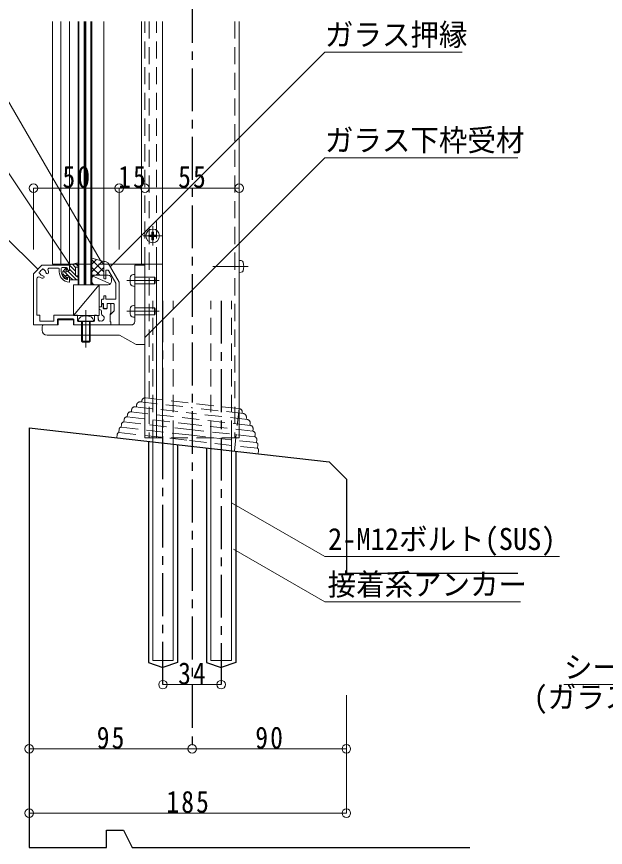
# Model space of a CAD drawing. Units: millimetres at full size, sheet at 1:5. Extents: x -1050 to 1050, y -742 to 742.
# Drawn here: x -682.4 to -338.9, y -469.3 to 15.7 of the extents above; entities that cross this region are included whole.
import ezdxf
from ezdxf.enums import TextEntityAlignment as Align

# ---------------------------------------------------------------- set-up
doc = ezdxf.new("R2010")
doc.units = ezdxf.units.MM
doc.header["$LTSCALE"] = 5
doc.linetypes.add('CHAIN1', pattern=[8, 5, -1, 1, -1])
doc.linetypes.add('DASHED2', pattern=[3, 2, -1])
doc.layers.add('0-0_通り芯', color=7, linetype='CHAIN1')
doc.layers.add('0-1_躯体', color=134, linetype='Continuous')
for name, color, linetype, lineweight in [('0-3_寸法', 54, 'Continuous', 20), ('0-4_手摺部材', 92, 'Continuous', 20), ('0-7_ガラス', 6, 'Continuous', 20), ('0-8_その他', 11, 'Continuous', 20), ('0-9_文字', 3, 'Continuous', 20), ('0-A_支柱', 6, 'Continuous', 20), ('0-B_足元', 4, 'Continuous', 20)]:
    doc.layers.add(name, color=color, linetype=linetype, lineweight=lineweight)
doc.styles.add('ＭＳ ゴシック', font='')
doc.styles.get('ＭＳ ゴシック').set_extended_font_data('MS Gothic')

# ---------------------------------------------------------------- blocks, each defined once
blk = doc.blocks.new('dimension_origin')
at = {"color": 0, "linetype": 'Continuous', "lineweight": -2}
blk.add_circle((0, 0), 1.25, dxfattribs=at)

msp = doc.modelspace()

# ---------------------------------------------------------------- linework, layer by layer
at = {"layer": '0-0_通り芯'}
for p, q in [((-580, 505.456), (-580, -411.793)), ((-597, -374.293), (-597, -150.15)), ((-563, -150.15), (-563, -374.293))]:
    msp.add_line(p, q, dxfattribs=at)
at = {"layer": '0-1_躯体'}
for p, q in [((-605.5, -232.236), (-605.5, -361.345)), ((-588.5, -234.179), (-588.5, -361.345)), ((-571.5, -236.121), (-571.5, -361.345)), ((-554.5, -238.064), (-554.5, -361.345)), ((-605.5, -361.345), (-597, -364.293)), ((-588.5, -361.345), (-597, -364.293)), ((-571.5, -361.345), (-563, -364.293)), ((-554.5, -361.345), (-563, -364.293))]:
    msp.add_line(p, q, dxfattribs=at)
for points in [[(-675, -224.293), (-675, -469.293), (-630, -469.293), (-630, -459.293), (-620, -459.293), (-615, -469.293), (-417.877, -469.293)], [(-675, -224.293), (-500, -244.293), (-490, -254.293), (-490, -309.293), (-390, -309.293)]]:
    msp.add_lwpolyline(points, dxfattribs=at)
at = {"layer": '0-3_寸法'}
for p, q in [((-672.5, -84.422), (-672.5, -120.245)), ((-672.5, -84.422), (-622.5, -84.422)), ((-622.5, -84.422), (-622.5, -120.245)), ((-622.5, -84.422), (-607.5, -84.422)), ((-607.5, -84.422), (-552.5, -84.422)), ((-597, -374.293), (-563, -374.293)), ((-490, -380.459), (-490, -449.293)), ((-675, -411.793), (-580, -411.793)), ((-580, -411.793), (-490, -411.793)), ((-675, -449.293), (-490, -449.293))]:
    msp.add_line(p, q, dxfattribs=at)
at = {"layer": '0-4_手摺部材'}
for p, q in [((-661.5, 12.971), (-661.5, -128.793)), ((-656.491, 12.971), (-656.491, -128.793)), ((-651.5, 12.971), (-651.5, -128.793)), ((-631.5, 12.971), (-631.5, -128.793)), ((-609.5, 12.971), (-609.5, -128.793)), ((-597.2, -230.15), (-597.2, 12.971)), ((-602.6, -110.043), (-603.4, -110.043)), ((-605.25, -111.893), (-605.25, -112.693)), ((-667.588, -129.381), (-672.412, -134.205)), ((-651.8, -129.293), (-667.376, -129.293)), ((-661.5, -128.793), (-649.568, -128.793)), ((-655.8, -130.793), (-653.2, -130.793)), ((-651.5, -129.593), (-651.5, -131.993)), ((-631.5, -127.593), (-631.5, -136.993)), ((-631.2, -127.293), (-630.655, -127.293)), ((-628.923, -128.293), (-622.54, -139.348)), ((-628.634, -128.793), (-597.2, -128.793)), ((-613.5, -129.593), (-613.5, -162.293)), ((-607.8, -129.293), (-613.2, -129.293)), ((-607.5, -175.493), (-607.5, -129.593)), ((-672.5, -163.993), (-672.5, -134.417)), ((-663.105, -131.093), (-658, -131.093)), ((-657.5, -131.593), (-657.5, -133.293)), ((-656.3, -131.293), (-656.3, -133.293)), ((-652.7, -131.293), (-652.7, -131.993)), ((-652.4, -132.293), (-651.8, -132.293)), ((-630.3, -136.993), (-630.3, -132.593)), ((-630, -132.293), (-629.096, -132.293)), ((-624.54, -139.884), (-628.836, -132.443)), ((-670.5, -137.23), (-670.5, -158.293)), ((-652.7, -137.536), (-652.7, -136.593)), ((-652.4, -136.293), (-651.8, -136.293)), ((-651.5, -138.985), (-651.5, -136.593)), ((-631.2, -137.293), (-630.6, -137.293)), ((-624.5, -148.993), (-624.5, -140.034)), ((-622.5, -163.993), (-622.5, -139.498)), ((-603.356, -136.293), (-602, -136.293)), ((-603.356, -140.293), (-602, -140.293)), ((-602, -136.293), (-602, -140.293)), ((-602, -136.293), (-601.5, -136.793)), ((-602, -140.293), (-601.5, -139.793)), ((-601.5, -136.793), (-601.5, -139.793)), ((-632.8, -149.593), (-632.8, -151.493)), ((-632.5, -149.293), (-631.8, -149.293)), ((-631.5, -148.993), (-631.5, -147.593)), ((-631.2, -147.293), (-630.6, -147.293)), ((-630.3, -147.593), (-630.3, -148.993)), ((-630, -149.293), (-624.8, -149.293)), ((-634.3, -154.093), (-634.3, -154.993)), ((-634, -153.793), (-633.1, -153.793)), ((-632.8, -152.293), (-632.8, -153.493)), ((-632.5, -151.793), (-631.9, -151.793)), ((-632.5, -151.993), (-632.178, -151.993)), ((-631.879, -152.27), (-631.801, -153.281)), ((-631.8, -153.304), (-631.8, -154.493)), ((-631.6, -152.093), (-631.6, -154.293)), ((-631.5, -154.793), (-629.9, -154.793)), ((-631.3, -154.593), (-629.9, -154.593)), ((-629.6, -152.093), (-629.6, -154.493)), ((-629.6, -154.293), (-629.6, -152.093)), ((-629.3, -151.793), (-627.8, -151.793)), ((-629.3, -151.793), (-625.8, -151.793)), ((-627.5, -157.493), (-627.5, -152.093)), ((-625.5, -155.969), (-625.5, -152.093)), ((-603.356, -154.293), (-602, -154.293)), ((-602, -154.293), (-602, -158.293)), ((-602, -154.293), (-601.5, -154.793)), ((-601.5, -154.793), (-601.5, -157.793)), ((-670.2, -158.593), (-669.1, -158.593)), ((-668.8, -158.893), (-668.8, -161.793)), ((-660.7, -158.893), (-660.7, -161.793)), ((-660.4, -158.593), (-647.1, -158.593)), ((-646.8, -158.893), (-646.8, -161.793)), ((-637, -158.893), (-637, -161.793)), ((-636.7, -158.593), (-635.75, -158.593)), ((-634.75, -159.593), (-634.75, -160.293)), ((-634, -155.293), (-633.8, -155.293)), ((-632.8, -156.293), (-632.8, -157.819)), ((-627.8, -158.013), (-627.8, -162.083)), ((-627.8, -162.069), (-627.8, -158.393)), ((-625.588, -156.181), (-627.429, -158.022)), ((-603.356, -158.293), (-602, -158.293)), ((-602, -158.293), (-601.5, -157.793)), ((-672.2, -164.293), (-658.8, -164.293)), ((-668.5, -162.093), (-661, -162.093)), ((-658.5, -164.293), (-666.5, -164.293)), ((-658.5, -161.093), (-658.5, -163.993)), ((-658.2, -160.793), (-649.3, -160.793)), ((-658.2, -161.593), (-658.2, -163.993)), ((-649.5, -161.293), (-657.9, -161.293)), ((-649.2, -163.993), (-649.2, -161.593)), ((-649, -161.093), (-649, -163.993)), ((-615.5, -164.293), (-648.9, -164.293)), ((-648.7, -164.293), (-627.8, -164.293)), ((-646.5, -162.093), (-637.3, -162.093)), ((-646.45, -162.293), (-637.45, -162.293)), ((-644.45, -162.293), (-644.45, -173.708)), ((-644.45, -162.293), (-639.45, -162.293)), ((-643.95, -162.293), (-643.95, -173.708)), ((-639.95, -162.293), (-639.95, -173.708)), ((-639.45, -162.293), (-639.45, -173.708)), ((-627.588, -162.405), (-627.712, -162.281)), ((-627.5, -163.993), (-627.5, -162.603)), ((-627.5, -162.617), (-627.5, -163.993)), ((-627.2, -164.293), (-622.8, -164.293)), ((-667.5, -165.293), (-667.5, -167.293)), ((-664.5, -170.293), (-622.577, -170.293)), ((-643.865, -174.293), (-644.45, -173.708)), ((-643.95, -173.708), (-643.865, -174.293)), ((-643.865, -174.293), (-640.035, -174.293)), ((-639.95, -173.708), (-640.035, -174.293)), ((-622.432, -170.33), (-612.568, -175.756)), ((-612.423, -175.793), (-607.8, -175.793))]:
    msp.add_line(p, q, dxfattribs=at)
at = {"layer": '0-4_手摺部材', "linetype": 'CHAIN1'}
for p, q in [((-603, -106.674), (-603, -117.912)), ((-597.381, -112.293), (-608.619, -112.293)), ((-618.017, -138.293), (-599.124, -138.293)), ((-641.95, -155.65), (-641.95, -177.547)), ((-618.017, -156.293), (-599.124, -156.293))]:
    msp.add_line(p, q, dxfattribs=at)
at = {"layer": '0-4_手摺部材', "linetype": 'DASHED2'}
for p, q in [((-649.568, -128.793), (-628.634, -128.793)), ((-613.5, -136.293), (-603.356, -136.293)), ((-613.5, -140.293), (-603.356, -140.293)), ((-613.5, -154.293), (-603.356, -154.293)), ((-613.5, -158.293), (-603.356, -158.293))]:
    msp.add_line(p, q, dxfattribs=at)
at = {"layer": '0-4_手摺部材'}
for points in [[(-602.6, -110.043), (-602.6, -111.893), (-600.75, -111.893), (-600.75, -112.693), (-602.6, -112.693), (-602.6, -114.543), (-603.4, -114.543), (-603.4, -112.693), (-605.25, -112.693)], [(-605.25, -111.893), (-603.4, -111.893), (-603.4, -110.043)], [(-614.261, -141.726), (-613.5, -141.793), (-613.5, -134.793), (-614.261, -134.86)], [(-614.261, -159.726), (-613.5, -159.793), (-613.5, -152.793), (-614.261, -152.86)], [(-640.035, -174.293), (-639.45, -173.708), (-644.45, -173.708)]]:
    msp.add_lwpolyline(points, dxfattribs=at)
msp.add_circle((-603, -112.293), 4, dxfattribs=at)
for centre, radius, start, end in [((-667.376, -129.593), 0.3, 90, 135), ((-655.8, -131.293), 0.5, 90, 180), ((-653.2, -131.293), 0.5, 0, 90), ((-651.8, -129.593), 0.3, 0, 90), ((-631.2, -127.593), 0.3, 90, 180), ((-630.655, -129.293), 2, 30, 90), ((-613.2, -129.593), 0.3, 90, 180), ((-607.8, -129.593), 0.3, 0, 90), ((-672.2, -134.417), 0.3, 135, 180), ((-668.75, -133.793), 0.5, 100.28656, 259.71344), ((-668.893, -133.006), 0.3, 280.28656, 337.4201), ((-668.893, -134.58), 0.3, 22.5799, 79.71344), ((-667, -133.793), 1.75, 112.5799, 157.4201), ((-667, -133.793), 1.75, 202.5799, 267.5424), ((-667.787, -131.9), 0.3, 292.5799, 349.71344), ((-667, -132.043), 0.5, 10.28656, 169.71344), ((-667.107, -136.291), 0.75, 267.5424, 87.5424), ((-666.213, -131.9), 0.3, 190.28656, 247.4201), ((-667, -133.793), 1.75, 2.4576, 67.4201), ((-664.502, -133.686), 0.75, 182.4576, 2.4576), ((-663.105, -132.093), 1, 90, 203.57818), ((-667, -133.793), 3.25, 2.4576, 23.57818), ((-658, -131.593), 0.5, 0, 90), ((-651.5, -133.293), 6, 180, 266.98304), ((-651.5, -133.293), 4.8, 180, 250.52878), ((-652.4, -131.993), 0.3, 180, 270), ((-651.8, -131.993), 0.3, 270, 360), ((-630, -132.593), 0.3, 90, 180), ((-629.096, -132.593), 0.3, 30, 90), ((-614.087, -136.852), 2, 95.0021, 178.93573), ((-669.5, -137.23), 1, 53.96812, 180), ((-667, -133.793), 3.25, 233.96812, 267.5424), ((-653, -137.536), 0.3, 250.52878, 360), ((-652.4, -136.593), 0.3, 90, 180), ((-651.8, -138.985), 0.3, 266.98304, 360), ((-651.8, -136.593), 0.3, 0, 90), ((-631.2, -136.993), 0.3, 180, 270), ((-630.6, -136.993), 0.3, 270, 360), ((-624.8, -140.034), 0.3, 0, 30), ((-622.8, -139.498), 0.3, 0, 30), ((-536.1, -138.293), 80, 178.94141, 181.05859), ((-614.087, -139.734), 2, 181.06338, 264.9979), ((-632.5, -149.593), 0.3, 90, 180), ((-631.8, -148.993), 0.3, 270, 360), ((-631.2, -147.593), 0.3, 90, 180), ((-630.6, -147.593), 0.3, 0, 90), ((-630, -148.993), 0.3, 180, 270), ((-624.8, -148.993), 0.3, 270, 360), ((-634, -154.093), 0.3, 90, 180), ((-634, -154.993), 0.3, 180, 270), ((-633.1, -153.493), 0.3, 270, 360), ((-632.5, -151.493), 0.3, 180, 270), ((-632.5, -152.293), 0.3, 90, 180), ((-632.178, -152.293), 0.3, 4.39871, 90), ((-631.9, -152.093), 0.3, 0, 90), ((-632.1, -153.304), 0.3, 0, 4.39871), ((-631.5, -154.493), 0.3, 180, 270), ((-631.3, -154.293), 0.3, 180, 270), ((-629.9, -154.293), 0.3, 270, 360), ((-629.9, -154.493), 0.3, 270, 360), ((-629.3, -152.093), 0.3, 90, 180), ((-629.3, -152.093), 0.3, 90, 180), ((-627.8, -152.093), 0.3, 0, 90), ((-625.8, -152.093), 0.3, 0, 90), ((-536.1, -156.293), 80, 178.94141, 181.05859), ((-614.087, -154.852), 2, 95.0021, 178.93573), ((-670.2, -158.293), 0.3, 180, 270), ((-669.1, -158.893), 0.3, 0, 90), ((-660.4, -158.893), 0.3, 90, 180), ((-647.1, -158.893), 0.3, 0, 90), ((-643.087, -162.293), 3.363, 123.64282, 180), ((-641.95, -168.243), 9.25, 71.07536, 108.92464), ((-640.813, -162.293), 3.363, 0, 56.35718), ((-636.7, -158.893), 0.3, 90, 180), ((-635.75, -159.593), 1, 0, 90), ((-633.8, -156.293), 1, 0, 90), ((-633, -160.293), 1.75, 247.5799, 64.1279), ((-631.8, -157.819), 1, 180, 244.1279), ((-627.5, -158.013), 0.3, 120, 180), ((-627.5, -158.393), 0.3, 103.60029, 180), ((-627.8, -157.493), 0.3, 300, 360), ((-627.641, -157.81), 0.3, 283.60029, 315), ((-625.8, -155.969), 0.3, 315, 360), ((-614.087, -157.734), 2, 181.06338, 264.9979), ((-672.2, -163.993), 0.3, 180, 270), ((-668.5, -161.793), 0.3, 180, 270), ((-666.5, -165.293), 1, 90, 180), ((-661, -161.793), 0.3, 270, 360), ((-658.8, -163.993), 0.3, 270, 360), ((-658.2, -161.093), 0.3, 90, 180), ((-658.5, -163.993), 0.3, 270, 360), ((-657.9, -161.593), 0.3, 90, 180), ((-649.5, -161.593), 0.3, 360, 90), ((-649.3, -161.093), 0.3, 0, 90), ((-648.9, -163.993), 0.3, 180, 270), ((-648.7, -163.993), 0.3, 180, 270), ((-646.5, -161.793), 0.3, 180, 270), ((-637.3, -161.793), 0.3, 270, 360), ((-633, -160.293), 1.75, 180, 202.4201), ((-634.237, -161.53), 0.5, 145.28656, 304.71344), ((-634.895, -161.075), 0.3, 325.28656, 22.4201), ((-633.782, -162.188), 0.3, 67.5799, 124.71344), ((-627.5, -162.069), 0.3, 180, 225), ((-627.5, -162.083), 0.3, 180, 240), ((-627.8, -163.993), 0.3, 270, 360), ((-627.8, -162.603), 0.3, 0, 60), ((-627.8, -162.617), 0.3, 0, 45), ((-627.2, -163.993), 0.3, 180, 270), ((-622.8, -163.993), 0.3, 270, 360), ((-615.5, -162.293), 2, 270, 360), ((-664.5, -167.293), 3, 180, 270), ((-622.577, -170.593), 0.3, 61.18921, 90), ((-612.423, -175.493), 0.3, 241.18921, 270), ((-607.8, -175.493), 0.3, 270, 360)]:
    msp.add_arc(centre, radius, start, end, dxfattribs=at)
at = {"layer": '0-7_ガラス'}
for p, q in [((-646, -140.793), (-646, 12.971)), ((-643, -140.793), (-643, 12.971)), ((-642.5, -140.793), (-642.5, 12.971)), ((-642, -140.793), (-642, 12.971)), ((-639, -140.793), (-639, 12.971)), ((-638.5, 12.971), (-638.5, -140.793))]:
    msp.add_line(p, q, dxfattribs=at)
msp.add_lwpolyline([(-638.5, -140.793), (-646.5, -140.793), (-646.5, 12.971)], dxfattribs=at)
at = {"layer": '0-8_その他'}
for p, q in [((-638.5, -128.833), (-635.747, -126.08)), ((-651.5, -132.397), (-651.5, -129.409)), ((-651.5, -129.428), (-648, -132.928)), ((-651.388, -129.264), (-646.688, -128.048)), ((-649.823, -128.859), (-648, -130.683)), ((-648.04, -128.398), (-646.5, -129.938)), ((-648, -130.693), (-648, -135.393)), ((-646.65, -130.543), (-647.85, -130.543)), ((-646.5, -128.193), (-646.5, -130.393)), ((-631.5, -133.223), (-638.5, -126.223)), ((-638.5, -133.323), (-632.254, -127.077)), ((-633.92, -135.293), (-638.5, -130.713)), ((-635.98, -135.293), (-631.5, -130.813)), ((-631.5, -128.732), (-633.515, -126.717)), ((-655.5, -135.229), (-655.5, -133.357)), ((-655.5, -134.408), (-653.097, -136.811)), ((-655.366, -133.016), (-653.693, -131.22)), ((-653.693, -137.366), (-655.366, -135.57)), ((-655.019, -132.644), (-651.64, -136.023)), ((-653.936, -131.482), (-653.286, -132.132)), ((-653.047, -131.68), (-653.591, -132.705)), ((-652.442, -132.975), (-647.375, -138.043)), ((-651.5, -131.673), (-648, -135.173)), ((-647.85, -135.543), (-646.65, -135.543)), ((-647.63, -135.543), (-646.5, -136.673)), ((-646.5, -135.693), (-646.5, -137.893)), ((-638.41, -135.293), (-638.5, -135.203)), ((-636.5, -135.293), (-629, -135.293)), ((-653.591, -135.88), (-653.047, -136.905)), ((-651.503, -136.16), (-649.62, -138.043)), ((-651.5, -137.893), (-651.5, -136.188)), ((-646.65, -138.043), (-651.35, -138.043)), ((-638.5, -138.793), (-638.5, -137.293)), ((-637.914, -135.879), (-627.586, -140.207)), ((-627, -137.293), (-627, -138.793)), ((-649.25, -158.793), (-634.25, -140.793)), ((-629, -140.793), (-636.5, -140.793))]:
    msp.add_line(p, q, dxfattribs=at)
for points in [[(-638.5, -125.293), (-631.5, -127.293), (-631.5, -135.293), (-638.5, -135.293)], [(-649.25, -158.793), (-634.25, -158.793), (-634.25, -140.793), (-649.25, -140.793)]]:
    msp.add_lwpolyline(points, close=True, dxfattribs=at)
for centre, radius, start, end in [((-651.35, -129.409), 0.15, 104.50714, 180), ((-647.85, -130.693), 0.15, 90, 180), ((-646.65, -128.193), 0.15, 0, 104.50714), ((-646.65, -130.393), 0.15, 270, 360), ((-655, -133.357), 0.5, 137.02158, 180), ((-655, -135.229), 0.5, 180, 222.97842), ((-653.4, -131.493), 0.4, 332.05659, 137.02158), ((-653.237, -132.893), 0.4, 152.04502, 292.21607), ((-653.237, -135.693), 0.4, 67.78393, 207.95498), ((-658.783, -119.655), 14.753, 292.71728, 299.19601), ((-658.783, -148.931), 14.753, 60.80399, 67.28272), ((-651.65, -132.397), 0.15, 294.86075, 360), ((-647.85, -135.393), 0.15, 180, 270), ((-646.65, -135.693), 0.15, 0, 90), ((-636.5, -137.293), 2, 90, 180), ((-629, -137.293), 2, 360, 90), ((-653.4, -137.093), 0.4, 222.97842, 27.94341), ((-651.65, -136.188), 0.15, 0, 65.13925), ((-651.35, -137.893), 0.15, 180, 270), ((-646.65, -137.893), 0.15, 270, 360), ((-636.5, -138.793), 2, 180, 270), ((-629, -138.793), 2, 270, 0)]:
    msp.add_arc(centre, radius, start, end, dxfattribs=at)
at = {"layer": '0-9_文字'}
for points in [[(-627.752, -130.321), (-502.5, -5.069), (-422.5, -5.069)], [(-633.515, -126.717), (-689.807, -29.217), (-771.057, -29.217)], [(-607.5, -171.645), (-502.5, -66.645), (-390, -66.645)], [(-651.168, -129.399), (-691.757, -68.536), (-771.757, -68.536)], [(-670, -131.793), (-689.807, -111.986), (-769.807, -111.986)], [(-557, -268.041), (-502.5, -299.507), (-365.712, -299.507)], [(-555.77, -295.271), (-502.5, -326.026), (-388.431, -326.026)], [(-218.204, -309.486), (-283.012, -374.293), (-363.012, -374.293)]]:
    msp.add_lwpolyline(points, dxfattribs=at)
at = {"layer": '0-A_支柱', "linetype": 'DASHED2'}
for p, q in [((-607.5, -128.793), (-607.5, 12.971)), ((-600.7, -128.793), (-600.7, 12.971)), ((-607.5, -230.15), (-552.5, -230.15))]:
    msp.add_line(p, q, dxfattribs=at)
at = {"layer": '0-A_支柱'}
for p, q in [((-552.5, 12.971), (-552.5, -230.15)), ((-607.5, -230.15), (-607.5, -128.793)), ((-600.7, -230.15), (-600.7, -128.793))]:
    msp.add_line(p, q, dxfattribs=at)
at = {"layer": '0-B_足元', "linetype": 'DASHED2'}
for p, q in [((-605, 12.971), (-605, -230.15)), ((-555, 12.971), (-555, -230.15)), ((-603, -230.15), (-603, -150.15)), ((-591, -230.15), (-591, -150.15)), ((-569, -230.15), (-569, -150.15)), ((-557, -230.15), (-557, -150.15)), ((-607.144, -206.885), (-579.822, -210.008)), ((-613.241, -212.026), (-580.481, -215.77)), ((-612.346, -210.921), (-612.482, -212.113)), ((-610.311, -209.14), (-580.117, -212.591)), ((-609.358, -208.645), (-609.427, -209.241)), ((-549.924, -216.041), (-580.117, -212.591)), ((-552.5, -213.13), (-579.822, -210.008)), ((-555.339, -237.968), (-552.5, -213.13)), ((-617.69, -216.656), (-617.838, -217.942)), ((-617.838, -217.942), (-581.207, -222.129)), ((-615.677, -214.965), (-580.844, -218.946)), ((-615.286, -213.799), (-615.423, -214.994)), ((-547.72, -219.514), (-580.481, -215.77)), ((-550.74, -215.344), (-550.808, -215.94)), ((-548.343, -218.235), (-548.479, -219.428)), ((-621.242, -222.33), (-621.43, -223.976)), ((-619.638, -219.51), (-619.798, -220.912)), ((-619.798, -220.912), (-581.568, -225.281)), ((-544.577, -226.315), (-581.207, -222.129)), ((-546.01, -222.927), (-580.844, -218.946)), ((-546.128, -221.702), (-546.265, -222.898)), ((-622.538, -225.012), (-622.77, -227.042)), ((-622.77, -227.042), (-582.297, -231.667)), ((-621.43, -223.974), (-581.934, -228.487)), ((-543.337, -229.65), (-581.568, -225.281)), ((-544.43, -225.028), (-544.577, -226.315)), ((-623.674, -228.22), (-623.892, -230.134)), ((-541.825, -236.292), (-582.297, -231.667)), ((-542.438, -233.001), (-581.934, -228.487)), ((-543.177, -228.248), (-543.337, -229.65)), ((-542.25, -231.357), (-542.438, -233.003)), ((-541.593, -234.262), (-541.825, -236.292)), ((-541.21, -237.644), (-541.429, -239.558))]:
    msp.add_line(p, q, dxfattribs=at)
at = {"layer": '0-B_足元', "linetype": 'CHAIN1'}
msp.add_line((-547.28, -130.15), (-567.895, -130.15), dxfattribs=at)
at = {"layer": '0-B_足元'}
for p, q in [((-551.381, -126.748), (-552.5, -126.65)), ((-552.5, -126.65), (-552.5, -133.65)), ((-551.381, -133.552), (-552.5, -133.65)), ((-603, -360.15), (-603, -230.15)), ((-591, -230.15), (-591, -360.15)), ((-569, -230.15), (-569, -360.15)), ((-557, -360.15), (-557, -230.15)), ((-591, -360.15), (-603, -360.15)), ((-569, -360.15), (-557, -360.15))]:
    msp.add_line(p, q, dxfattribs=at)
for centre, radius, start, end in [((-551.494, -128.043), 1.3, 15.88085, 85), ((-558.9, -130.15), 9, 344.11915, 15.88085), ((-551.494, -132.257), 1.3, 275, 344.11915)]:
    msp.add_arc(centre, radius, start, end, dxfattribs=at)
at = {"layer": '0-B_足元', "linetype": 'DASHED2'}
for centre, radius, start, end in [((-607.371, -208.872), 2, 83.4804, 173.4804), ((-613.34, -213.978), 1.954, 80.05108, 174.73563), ((-610.318, -211.196), 2.047, 80.04174, 172.27671), ((-552.727, -215.117), 2, 353.4804, 83.4804), ((-617.979, -219.597), 1.661, 85.10315, 176.97103), ((-615.836, -216.82), 1.862, 85.12514, 174.9194), ((-550.381, -218.045), 2.047, 354.68409, 86.91906), ((-619.763, -222.392), 1.48, 91.35585, 177.59261), ((-548.064, -221.438), 1.954, 352.22517, 86.90972), ((-546.274, -224.77), 1.862, 352.0414, 81.83566), ((-622.229, -228.392), 1.455, 111.81665, 173.19096), ((-621.337, -225.182), 1.212, 94.40142, 171.94183), ((-544.813, -227.959), 1.661, 349.98977, 81.85765), ((-543.705, -231.084), 1.48, 349.36819, 75.60495), ((-542.801, -234.157), 1.212, 355.01897, 72.55938), ((-542.656, -237.486), 1.455, 353.76984, 55.14415)]:
    msp.add_arc(centre, radius, start, end, dxfattribs=at)

# ---------------------------------------------------------------- block references
at = {"layer": '0-3_寸法', "xscale": 2, "yscale": 2, "rotation": 180}
for p in [(-672.5, -84.422), (-622.5, -84.422), (-607.5, -84.422), (-597, -374.293), (-675, -411.793), (-580, -411.793), (-675, -449.293)]:
    msp.add_blockref('dimension_origin', p, dxfattribs=at)
at = {"layer": '0-3_寸法', "xscale": 2, "yscale": 2}
for p in [(-622.5, -84.422), (-607.5, -84.422), (-552.5, -84.422), (-563, -374.293), (-580, -411.793), (-490, -411.793), (-490, -449.293)]:
    msp.add_blockref('dimension_origin', p, dxfattribs=at)

# ---------------------------------------------------------------- texts
at = {"layer": '0-3_寸法', "char_height": 12.83, "attachment_point": 7, "style": 'ＭＳ ゴシック'}
for s, insert in [('\\T1.17;\\W0.85;50', (-655.625, -84.422)), ('\\T1.17;\\W0.85;15', (-623.125, -84.422)), ('\\T1.17;\\W0.85;55', (-588.125, -84.422)), ('\\T1.17;\\W0.85;34', (-588.125, -374.293)), ('\\T1.17;\\W0.85;95', (-635.625, -411.793)), ('\\T1.17;\\W0.85;90', (-543.125, -411.793)), ('\\T1.17;\\W0.85;185', (-595, -449.293))]:
    msp.add_mtext(s, dxfattribs=dict(at, insert=insert))
at = {"layer": '0-9_文字', "style": 'ＭＳ ゴシック', "width": 0.95}
for s, p in [('ガラス押縁', (-502.5, -5.069)), ('ガラス下枠受材', (-502.5, -66.645)), ('2-M12ボルト(SUS)', (-500.712, -299.507)), ('接着系アンカー', (-500.931, -326.026)), ('シーリング', (-363.012, -374.293)), ('(ガラス工事）', (-380.777, -391.793))]:
    msp.add_text(s, height=12.83, dxfattribs=at).set_placement(p, align=Align.BOTTOM_LEFT)

doc.saveas('drawing.dxf')
